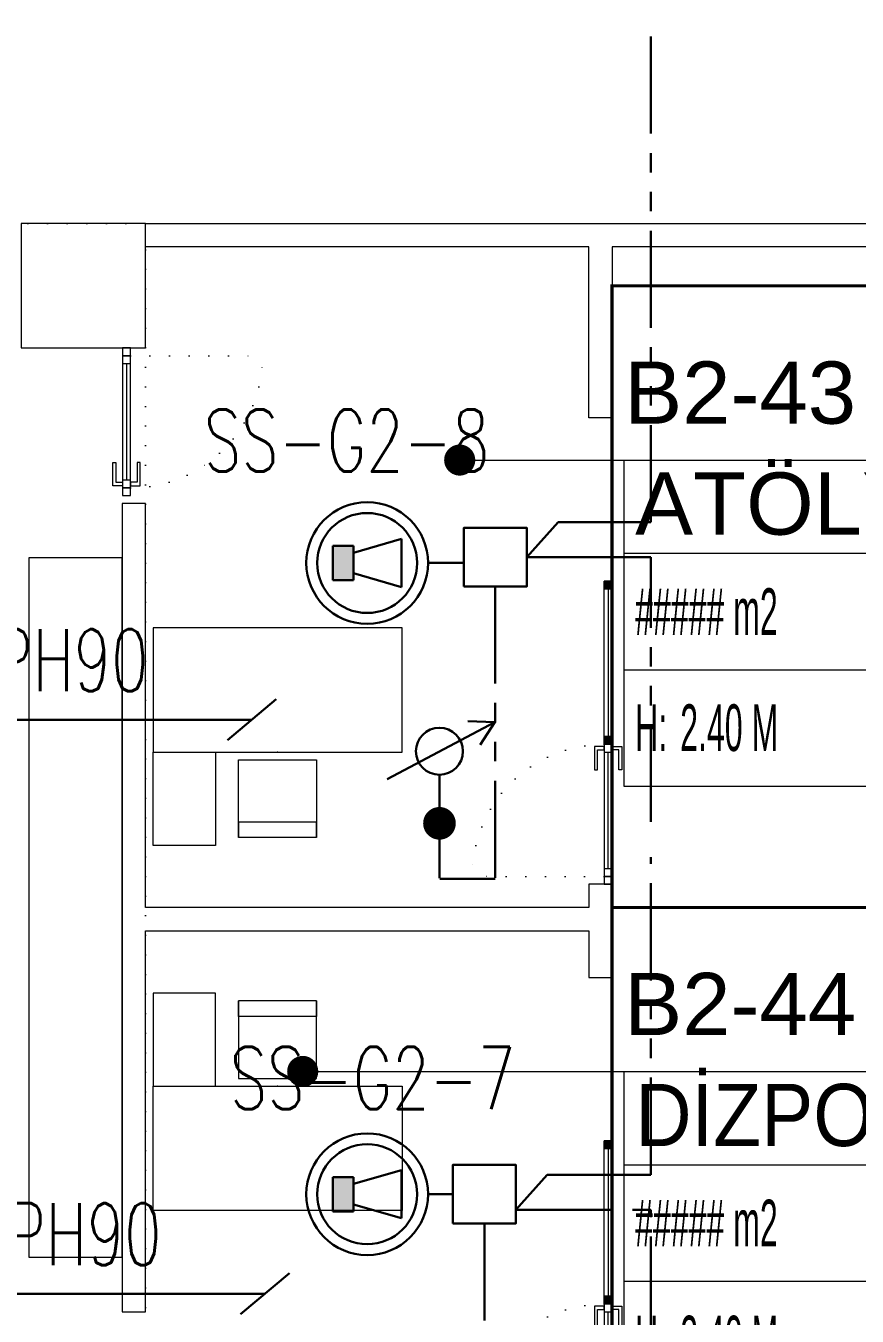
# Model space of a CAD drawing. Header units: metres. Extents: x -13545 to 152404, y -11890 to 28436.
# Drawn here: x 4363 to 4898, y 3377 to 4207 of the extents above; entities that cross this region are included whole.
import ezdxf
from ezdxf.enums import TextEntityAlignment as Align

# ---------------------------------------------------------------- set-up
doc = ezdxf.new("R2010")
doc.units = ezdxf.units.M
doc.header["$LTSCALE"] = 100
doc.header["$MEASUREMENT"] = 0
for name, pattern in [('DOT2', [0.125, 0, -0.125]), ('DOT5', [0.75, 0, -0.75]), ('HIDDEN', [0.375, 0.25, -0.125]), ('PHANTOM2', [1.25, 0.625, -0.125, 0.125, -0.125, 0.125, -0.125])]:
    doc.linetypes.add(name, pattern=pattern)
doc.layers.get('0').update_dxf_attribs({"color": 9, "lineweight": 9})
for name, color, linetype, lineweight in [('00', 9, 'Continuous', 9), ('01', 9, 'Continuous', 9), ('05', 9, 'Continuous', 9), ('06B', 9, 'Continuous', 9), ('06D', 9, 'Continuous', 9), ('10', 9, 'Continuous', 9), ('15', 9, 'Continuous', 9), ('20', 9, 'DOT2', 9), ('21_mahal200', 9, 'Continuous', 9), ('E-3W ACİL ANONS İÇİN HOPARLÖR (GÖMME) (YANGINA DAYANIKLI)', 7, 'Continuous', 30), ('E-KABLO', 7, 'Continuous', 30), ('E-SES AYAR ANAHTARI', 7, 'Continuous', 30), ('E-YANGIN', 7, 'Continuous', 30), ('E-YAZI', 7, 'Continuous', 30)]:
    doc.layers.add(name, color=color, linetype=linetype, lineweight=lineweight)
doc.styles.add('Arial', font='arial.ttf', dxfattribs={"height": 2.5})
doc.styles.add('ILGAZ', font='txttw.shx')
doc.styles.add('MuuM_TEXT-STANDART', font='ARIALN.TTF')
doc.dimstyles.new('MuuM_DIM200', dxfattribs={"dimscale": 20, "dimtxt": 2, "dimasz": 1, "dimexe": 1, "dimexo": 1, "dimgap": 1, "dimtad": 1, "dimdec": 1, "dimrnd": 0.5, "dimdsep": 46, "dimtxsty": 'MuuM_TEXT-STANDART', "dimblk": 'ARCHTICK', "dimcen": 0, "dimdle": 0.15, "dimclrd": 256, "dimclre": 256, "dimclrt": 256, "dimadec": 0, "dimazin": 0, "dimtfac": 5, "dimtdec": 1, "dimtix": 1, "dimtmove": 2, "dimatfit": 3, "dimldrblk": 'DOT', "dimfxl": 3, "dimfxlon": 1, "dimtolj": 1, "dimlwd": -1, "dimlwe": -1, "dimarcsym": 0})

# ---------------------------------------------------------------- blocks, each defined once
blk = doc.blocks.new('100_3W ACİL ANONS İÇİN HOPARLÖR (GÖMME) (YANGINA DAYANIKLI)')
at = {"layer": 'E-3W ACİL ANONS İÇİN HOPARLÖR (GÖMME) (YANGINA DAYANIKLI)', "color": 4}
for p, q in [((-1.58, -0.79), (-1.58, 0.79)), ((-1.58, 0.79), (-0.632, 0.79)), ((-0.632, 0.474), (1.58, 1.106)), ((-0.632, 0.79), (-0.632, -0.79)), ((1.58, -1.106), (1.58, 1.106)), ((-0.632, -0.474), (1.58, -1.106)), ((-0.632, -0.79), (-1.58, -0.79))]:
    blk.add_line(p, q, dxfattribs=at)
at = {"layer": 'E-3W ACİL ANONS İÇİN HOPARLÖR (GÖMME) (YANGINA DAYANIKLI)', "color": 3}
for radius in [2.796, 2.296]:
    blk.add_circle((0, 0), radius, dxfattribs=at)
at = {"layer": 'E-3W ACİL ANONS İÇİN HOPARLÖR (GÖMME) (YANGINA DAYANIKLI)', "color": 4}
blk.add_solid([(-1.58, 0.79), (-0.632, 0.79), (-1.58, -0.79), (-0.632, -0.79)], dxfattribs=at)
blk = doc.blocks.new('100_SES AYAR ANAHTARI')
at = {"layer": 'E-SES AYAR ANAHTARI', "color": 4}
for p, q in [((1.776, 3.255), (-1.686, 1.426)), ((1.776, 3.255), (0.915, 3.283)), ((1.776, 3.255), (1.312, 2.529)), ((0, 0), (0, 1.561))]:
    blk.add_line(p, q, dxfattribs=at)
blk.add_circle((0, 2.317), 0.756, dxfattribs=at)
blk = doc.blocks.new('p-kolon_80x80')
blk.add_lwpolyline([(-40, -40), (40, -40), (40, 40), (-40, 40)], close=True)
blk = doc.blocks.new('2.bod.sitatik')
at = {"layer": '01'}
blk.add_blockref('p-kolon_80x80', (4400, -4590), dxfattribs=at)
blk = doc.blocks.new('p-işyeri')
at = {"color": 0, "const_width": 2}
blk.add_lwpolyline([(200, 0), (200, 700), (-200, 700), (-200, 0)], close=True, dxfattribs=at)
blk = doc.blocks.new('p-sandalye-03')
for points in [[(-5, -25.14), (-5, 24.86), (-55, 24.86), (-55, -25.14), (-5, -25.14)], [(-55, 24.86), (-45, 24.86), (-45, -25.14), (-55, -25.14)]]:
    blk.add_lwpolyline(points)
blk.add_point((0, -0.14))
blk = doc.blocks.new('m-calisma unitesi 02')
at = {"ltscale": 0.5}
blk.add_lwpolyline([(-160, 140), (-160, 80), (-120, 80), (-120, 140)], close=True, dxfattribs=at)
blk.add_lwpolyline([(0, 80), (0, 0), (-160, 0), (-160, 80)], close=True)
at = {"linetype": 'DOT5'}
blk.add_lwpolyline([(-160, 80), (-160, 80)], dxfattribs=at)
at = {"rotation": 270}
blk.add_blockref('p-sandalye-03', (-80, 80), dxfattribs=at)
blk = doc.blocks.new('prf-10x10')
blk.add_lwpolyline([(-5, -5), (5, -5), (5, 5), (-5, 5)], close=True)
at = {"color": 255}
blk.add_solid([(-5, -5), (5, -5), (-5, 5), (5, 5)], dxfattribs=at)
at = {"layer": '10'}
blk.add_point((0, 0), dxfattribs=at)
blk = doc.blocks.new('*U342')
at = {"layer": '06D'}
blk.add_lwpolyline([(-2.5, 105), (2.5, 105), (2.5, 0), (-2.5, 0)], close=True, dxfattribs=at)
at = {"layer": '15'}
blk.add_lwpolyline([(0, 100), (0, 5)], dxfattribs=at)
at = {"layer": '10', "xscale": 0.5, "yscale": 0.5, "rotation": 90}
for p in [(0, 102.5), (0, 2.5)]:
    blk.add_blockref('prf-10x10', p, dxfattribs=at)
blk = doc.blocks.new('p-al-01')
at = {"layer": '06B'}
for points in [[(27.05, 4.35), (27.05, 10.6), (42.05, 10.6), (42.05, 8.72), (29.3, 8.72), (29.3, 8.72), (29.3, 4.35), (27.05, 4.35)], [(27.05, -0.65), (27.05, -6.9), (42.05, -6.9), (42.05, -5.03), (29.3, -5.03), (29.3, -5.03), (29.3, -0.65), (27.05, -0.65)]]:
    blk.add_lwpolyline(points, dxfattribs=at)
at = {"layer": '06D'}
for p, q in [((115.67, 4.35), (28.8, 4.35)), ((28.8, -0.65), (115.67, -0.65))]:
    blk.add_line(p, q, dxfattribs=at)
at = {"layer": '10'}
for points in [[(25.67, -0.65), (25.67, 4.35), (20.67, 4.35), (20.67, -0.65)], [(30.67, -0.65), (30.67, 4.35), (25.67, 4.35), (25.67, -0.65)], [(110.67, -0.65), (110.67, 4.35), (105.67, 4.35), (105.67, -0.65)], [(115.67, -0.65), (115.67, 4.35), (110.67, 4.35), (110.67, -0.65)]]:
    blk.add_lwpolyline(points, close=True, dxfattribs=at)
at = {"layer": '15'}
blk.add_lwpolyline([(105.67, 1.85), (30.67, 1.85)], dxfattribs=at)
at = {"layer": '20'}
blk.add_lwpolyline([(110.67, -0.65), (110.67, -85.65)], dxfattribs=at)
blk.add_arc((110.67, -0.65), 85, 180, 270, dxfattribs=at)
blk = doc.blocks.new('p-birim')
blk.add_lwpolyline([(0, 0), (1, 0), (1, 1), (0, 1)], close=True)
blk = doc.blocks.new('_ArchTick')
at = {"color": 0, "linetype": 'ByBlock', "const_width": 0.15}
blk.add_lwpolyline([(-0.5, -0.5), (0.5, 0.5)], dxfattribs=at)
blk = doc.blocks.new('_Dot')
at = {"color": 0, "linetype": 'ByBlock', "lineweight": -2}
blk.add_line((-0.5, 0), (-1, 0), dxfattribs=at)
at = {"color": 0, "linetype": 'ByBlock', "const_width": 0.5}
blk.add_lwpolyline([(-0.25, 0, 1), (0.25, 0, 1)], format="xyb", close=True, dxfattribs=at)
blk = doc.blocks.new('0_roomno2')
blk.add_lwpolyline([(19.375, -10.5), (0, -10.5), (0, 0), (19.375, 0)], close=True)
for points in [[(0, -3), (19.375, -3)], [(8.125, -3), (8.125, -10.5)], [(11.875, -3), (11.875, -10.5)], [(15.625, -3), (15.625, -10.5)], [(0, -6.75), (8.125, -6.75)]]:
    blk.add_lwpolyline(points)
at = {"style": 'MuuM_TEXT-STANDART', "width": 0.6}
blk.add_text('H:', height=1.5, dxfattribs=at).set_placement((0.35, -8.608), align=Align.MIDDLE_LEFT)
at = {"style": 'Arial'}
blk.add_attdef('ODANO', (0, 1.17), '', height=2, dxfattribs=at)
blk.add_attdef('MEKANADI', text='', height=2, dxfattribs=at).set_placement((0.35, -3), align=Align.BOTTOM_LEFT)
at = {"style": 'MuuM_TEXT-STANDART', "width": 0.6}
for tag, p in [('YER01', (10, -4.5)), ('TAVAN01', (13.75, -4.5)), ('DUVAR01', (17.5, -4.5)), ('YER02', (10, -6.75)), ('TAVAN02', (13.75, -6.75)), ('DUVAR02', (17.5, -6.75)), ('YER03', (10, -9)), ('TAVAN03', (13.75, -9)), ('DUVAR03', (17.5, -9))]:
    blk.add_attdef(tag, text='', height=1.5, dxfattribs=at).set_placement(p, align=Align.MIDDLE_CENTER)
for tag, p in [('M2', (0.35, -4.875)), ('TEMIZTAVANYUKSEKLIGI', (1.8, -8.608))]:
    blk.add_attdef(tag, text='', height=1.5, dxfattribs=at).set_placement(p, align=Align.MIDDLE_LEFT)
blk = doc.blocks.new('2.bod.Mimari')
at = {"layer": '00'}
for points in [[(4725, -4565), (4440, -4565), (4440, -4550), (5275, -4550), (5275, -4565), (4740, -4565), (4740, -4675), (4725, -4675), (4725, -4565)], [(4440, -5250), (4440, -5005), (4725, -5005), (4725, -5035), (4740, -5035), (4740, -4975), (4725, -4975), (4725, -4990), (4440, -4990), (4440, -4730), (4425, -4730), (4425, -5250), (4425, -5250), (4440, -5250), (4440, -5250)]]:
    blk.add_lwpolyline(points, close=True, dxfattribs=at)
at = {"layer": '20'}
blk.add_lwpolyline([(3660, -6230), (4440, -6230), (4440, -4550), (3660, -4550)], close=True, dxfattribs=at)
for p, rotation in [((4429.6, -4745.67), 90.00000000000001), ((4735.65, -4859.33), 270), ((4735.65, -5219.33), 270)]:
    blk.add_blockref('p-al-01', p, dxfattribs=dict(rotation=rotation))
for p in [(4737.5, -4885), (4737.5, -5245)]:
    blk.add_blockref('*U342', p)
at = {"layer": '05', "xscale": 60, "yscale": 450}
blk.add_blockref('p-birim', (4365, -5215), dxfattribs=at)
at = {"layer": '05', "xscale": -1, "rotation": 180}
blk.add_blockref('m-calisma unitesi 02', (4605, -4810), dxfattribs=at)
at = {"layer": '05'}
blk.add_blockref('m-calisma unitesi 02', (4605, -5185), dxfattribs=at)
at = {"layer": '06D', "color": 89, "linetype": 'HIDDEN', "true_color": 0x2e4d23, "rotation": 90}
for p in [(5440, -4790), (5440, -5190)]:
    blk.add_blockref('p-işyeri', p, dxfattribs=at)
at = {"layer": '21_mahal200'}
ref = blk.add_blockref('0_roomno2', (4747.86, -4702.13), dxfattribs=dict(at, xscale=20, yscale=20, zscale=20))
ref.add_attrib('ODANO', 'B2-43', (4747.86, -4678.73), dxfattribs={"layer": '0', "height": 40, "style": 'Arial'})
ref.add_attrib('MEKANADI', 'ATÖLYE ŞEFİ', dxfattribs={"layer": '0', "height": 40, "style": 'Arial'}).set_placement((4754.86, -4762.13), align=Align.BOTTOM_LEFT)
ref.add_attrib('M2', '##### m2', dxfattribs={"layer": '0', "height": 30, "style": 'MuuM_TEXT-STANDART', "width": 0.6}).set_placement((4754.86, -4799.63), align=Align.MIDDLE_LEFT)
ref.add_attrib('TEMIZTAVANYUKSEKLIGI', '2.40 M', dxfattribs={"layer": '0', "height": 30, "style": 'MuuM_TEXT-STANDART', "width": 0.6}).set_placement((4783.86, -4874.29), align=Align.MIDDLE_LEFT)
ref.add_attrib('YER01', 'Y02', dxfattribs={"layer": '0', "height": 30, "style": 'MuuM_TEXT-STANDART', "width": 0.6}).set_placement((4947.86, -4792.13), align=Align.MIDDLE_CENTER)
ref.add_attrib('TAVAN01', 'T05', dxfattribs={"layer": '0', "height": 30, "style": 'MuuM_TEXT-STANDART', "width": 0.6}).set_placement((5022.86, -4792.13), align=Align.MIDDLE_CENTER)
ref.add_attrib('DUVAR01', 'D02', dxfattribs={"layer": '0', "height": 30, "style": 'MuuM_TEXT-STANDART', "width": 0.6}).set_placement((5097.86, -4792.13), align=Align.MIDDLE_CENTER)
ref.add_attrib('TAVAN02', 'T09', dxfattribs={"layer": '0', "height": 30, "style": 'MuuM_TEXT-STANDART', "width": 0.6}).set_placement((5022.86, -4837.13), align=Align.MIDDLE_CENTER)
ref.add_attrib('DUVAR02', 'D07', dxfattribs={"layer": '0', "height": 30, "style": 'MuuM_TEXT-STANDART', "width": 0.6}).set_placement((5097.86, -4837.13), align=Align.MIDDLE_CENTER)
ref = blk.add_blockref('0_roomno2', (4747.86, -5095.44), dxfattribs=dict(at, xscale=20, yscale=20, zscale=20))
ref.add_attrib('ODANO', 'B2-44', (4747.86, -5072.04), dxfattribs={"layer": '0', "height": 40, "style": 'Arial'})
ref.add_attrib('MEKANADI', 'DİZPOZİSYON', dxfattribs={"layer": '0', "height": 40, "style": 'Arial', "width": 0.9}).set_placement((4754.86, -5155.44), align=Align.BOTTOM_LEFT)
ref.add_attrib('M2', '##### m2', dxfattribs={"layer": '0', "height": 30, "style": 'MuuM_TEXT-STANDART', "width": 0.6}).set_placement((4754.86, -5192.94), align=Align.MIDDLE_LEFT)
ref.add_attrib('TEMIZTAVANYUKSEKLIGI', '2.40 M', dxfattribs={"layer": '0', "height": 30, "style": 'MuuM_TEXT-STANDART', "width": 0.6}).set_placement((4783.86, -5267.6), align=Align.MIDDLE_LEFT)
ref.add_attrib('YER01', 'Y02', dxfattribs={"layer": '0', "height": 30, "style": 'MuuM_TEXT-STANDART', "width": 0.6}).set_placement((4947.86, -5185.44), align=Align.MIDDLE_CENTER)
ref.add_attrib('TAVAN01', 'T05', dxfattribs={"layer": '0', "height": 30, "style": 'MuuM_TEXT-STANDART', "width": 0.6}).set_placement((5022.86, -5185.44), align=Align.MIDDLE_CENTER)
ref.add_attrib('DUVAR01', 'D02', dxfattribs={"layer": '0', "height": 30, "style": 'MuuM_TEXT-STANDART', "width": 0.6}).set_placement((5097.86, -5185.44), align=Align.MIDDLE_CENTER)
ref.add_attrib('TAVAN02', 'T09', dxfattribs={"layer": '0', "height": 30, "style": 'MuuM_TEXT-STANDART', "width": 0.6}).set_placement((5022.86, -5230.44), align=Align.MIDDLE_CENTER)
ref.add_attrib('DUVAR02', 'D07', dxfattribs={"layer": '0', "height": 30, "style": 'MuuM_TEXT-STANDART', "width": 0.6}).set_placement((5097.86, -5230.44), align=Align.MIDDLE_CENTER)
for points in [[(4642.03, -4702.13), (4747.86, -4702.13)], [(4541.07, -5095.44), (4747.86, -5095.44)]]:
    blk.add_leader(points, dimstyle='MuuM_DIM200', override={"dimasz": 1, "dimfxl": 10}, dxfattribs=at)

msp = doc.modelspace()

# ---------------------------------------------------------------- linework, layer by layer
at = {"layer": 'E-KABLO', "color": 6, "linetype": 'PHANTOM2'}
for p, q in [((4765, 3887.9), (4765, 4647.24)), ((4685.26, 3865.4), (4705.39, 3887.99)), ((4765, 3695.03), (4765, 3865.34)), ((4765, 3468.15), (4765, 3672.5)), ((4678.23, 3445.56), (4698.35, 3468.15)), ((4678.23, 3445.56), (4765, 3445.56)), ((4765, 2990.86), (4765, 3445.56))]:
    msp.add_line(p, q, dxfattribs=at)
at = {"layer": 'E-KABLO', "color": 6, "linetype": 'PHANTOM2', "ltscale": 1.5}
for p, q in [((4705.39, 3887.99), (4765, 3887.9)), ((4685.26, 3865.4), (4765, 3865.34)), ((4698.35, 3468.15), (4765, 3468.15))]:
    msp.add_line(p, q, dxfattribs=at)
at = {"layer": 'E-KABLO', "color": 5, "linetype": 'PHANTOM2', "ltscale": 1.5}
for p, q in [((4621.68, 3861.65), (4644.59, 3861.65)), ((4621.68, 3455.55), (4637.55, 3455.55))]:
    msp.add_line(p, q, dxfattribs=at)
at = {"layer": 'E-KABLO', "color": 3, "linetype": 'PHANTOM2'}
for p, q in [((4664.93, 3846.59), (4664.93, 3658.47)), ((4629.03, 3694.17), (4629.03, 3658.88)), ((4664.93, 3658.47), (4629.22, 3658.47)), ((4657.89, 3436.83), (4657.89, 3290.33))]:
    msp.add_line(p, q, dxfattribs=at)
at = {"layer": 'E-KABLO', "color": 7}
for p, q in [((4524.1, 3774.04), (4492.68, 3747.61)), ((4532.49, 3404.78), (4501.07, 3378.35))]:
    msp.add_line(p, q, dxfattribs=at)
at = {"layer": 'E-KABLO', "color": 4, "const_width": 10.5}
msp.add_lwpolyline([(4623.78, 3694.17, 1), (4634.28, 3694.17, 1)], format="xyb", close=True, dxfattribs=at)
at = {"layer": 'E-YANGIN'}
for p, q in [((4508.39, 3760.83), (3907.84, 3760.83)), ((4516.78, 3391.57), (3916.23, 3391.57))]:
    msp.add_line(p, q, dxfattribs=at)
at = {"layer": 'E-YAZI', "color": 3, "linetype": 'Continuous', "ltscale": 100}
for points in [[(4644.59, 3846.59), (4685.26, 3846.59), (4685.26, 3884.2), (4644.59, 3884.2)], [(4637.55, 3436.83), (4678.23, 3436.83), (4678.23, 3474.44), (4637.55, 3474.44)]]:
    msp.add_lwpolyline(points, close=True, dxfattribs=at)

# ---------------------------------------------------------------- block references
for name in ['2.bod.sitatik', '2.bod.Mimari']:
    msp.add_blockref(name, (0, 8630))
at = {"layer": 'E-3W ACİL ANONS İÇİN HOPARLÖR (GÖMME) (YANGINA DAYANIKLI)', "xscale": 14, "yscale": 14, "zscale": 14}
for p in [(4582.54, 3861.65), (4582.54, 3455.55)]:
    msp.add_blockref('100_3W ACİL ANONS İÇİN HOPARLÖR (GÖMME) (YANGINA DAYANIKLI)', p, dxfattribs=at)
at = {"layer": 'E-SES AYAR ANAHTARI', "xscale": 20, "yscale": 20, "zscale": 20}
msp.add_blockref('100_SES AYAR ANAHTARI', (4629.03, 3694.17), dxfattribs=at)

# ---------------------------------------------------------------- texts
at = {"layer": 'E-YAZI', "color": 3, "style": 'ILGAZ', "width": 0.7}
for s, p in [('SS-G2-8', (4477.53, 3920.45)), ('2x0,75 LIHCH-Fe180/PH90', (3913.88, 3779.1)), ('SS-G2-7', (4494.2, 3510.37)), ('2x0,75 LIHCH-Fe180/PH90', (3922.27, 3409.84))]:
    msp.add_text(s, height=40, dxfattribs=at).set_placement(p)

doc.saveas('drawing.dxf')
